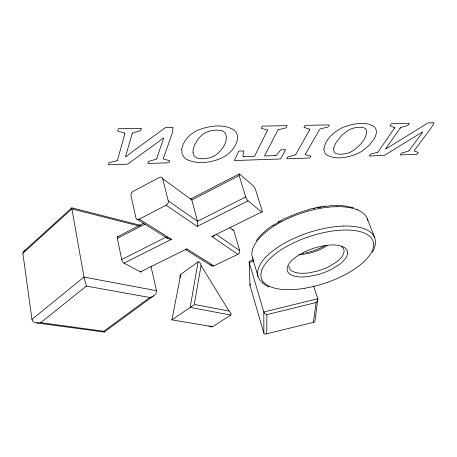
<?xml version="1.0" encoding="UTF-8"?>
<svg xmlns="http://www.w3.org/2000/svg" width="457" height="457" viewBox="0 0 457 457"><rect width="100%" height="100%" fill="white"/><g stroke="black" fill="none" stroke-linecap="round" stroke-linejoin="round"><path stroke-width="0.69" d="M71.749 208.032L84.054 277.456L86.367 286.111L149.782 297.484C152.912 296.776 156.974 294.434 156.483 290.703L150.976 266.374M266.768 333.81L266.894 314.622L316.05 302.54L317.621 300.769L317.849 298.758L314.936 321.368L314.49 322.099L264.991 334.216L263.866 333.142L249.996 285.579L250.242 283.711M313.422 322.276L316.05 302.54M333.747 148.554L333.776 150.747A14.653 7.535 -22 0 0 335.015 152.889A10.608 5.455 -21.8 0 0 336.689 153.815L341.105 154.317L346.652 153.489A11.985 6.158 -22 0 0 349.759 152.41A13.938 7.175 -22 0 0 352.701 150.907C359.282 146.291 367.085 139.105 366.537 130.434A14.047 7.312 -22.5 0 0 365.434 128.777A11.653 6.067 -22.6 0 0 363.041 127.589L358.796 127.252L354.192 127.926A12.202 6.364 -22.6 0 0 350.388 129.245A14.304 7.443 -22.5 0 0 347.811 130.576L341.739 135.352L336.363 142.247A34.629 17.629 -22.7 0 0 333.69 148.565M194.265 304.602L201.057 265.54C200.589 263.735 199.418 261.136 198.098 261.872L180.681 274.423L180.075 275.68L179.932 277.799M171.775 319.929L190.169 307.447L198.098 261.872M375.334 244.529L374.152 248.865L372.455 252.281M201.057 265.54L229.031 311.051C230.117 312.108 231.985 313.599 230.756 315.022L212.659 326.721L171.935 319.854L180.749 274.371M104.287 331.965L104.305 331.571M124.807 133.952L117.563 159.939A1.662 0.96 -11.4 0 1 117.009 160.681M132.136 133.798L125.504 156.665L126.292 156.642L129.845 153.558L165.388 127.646L173.06 127.503L172.203 133.341L163.4 158.339M156.728 158.556L163.697 138.134L162.875 138.151L159.042 141.356L127.589 164.166L108.515 164.811L109.063 162.738L115.918 161.024A2.782 1.611 -11.4 0 0 116.975 160.664M232.139 229.208A2.908 2.394 -54.1 0 1 233.858 230.705L239.662 250.619A2.948 2.462 -55.5 0 1 237.869 254.366L211.882 236.555L261.581 212.002A3.188 0.84 63.6 0 0 262.112 210.477L255.526 189.672A3.136 0.817 63.2 0 0 253.355 185.936L239.811 174.226A3.233 0.868 62.9 0 0 239.154 175.585L191.831 199.989L162.715 178.71A3.353 2.548 -54.1 0 0 159.265 177.47L133.067 191.466A3.313 2.485 -56 0 0 130.982 195.619L135.918 217.738A3.37 2.565 -57.2 0 0 139.305 219.126L166.12 205.193L197.116 226.432L197.692 223.993L197.555 221.439L191.791 199.858L191.312 199.001L190.672 199.001L239.142 173.963M211.7 265.871L185.805 249.705L186.833 248.928L213.87 265.883L237.869 254.366M267.196 130.868L254.56 156.305L244.004 156.642M295.873 154.249L309.526 129.999M305.505 153.94L319.466 129.794A1.788 0.971 -21.6 0 1 320.248 129A2.439 1.325 -21.6 0 1 321.374 128.628L327.966 127.023L329.223 124.892L305.185 125.332L303.996 127.486L308.978 128.874A2.314 1.268 -21.1 0 1 309.68 129.234A2.011 1.103 -21.1 0 1 309.492 129.994M394.345 128.383L378.253 151.621A1.502 0.743 -22.7 0 1 377.522 152.284M400.052 128.263L385.719 148.708L386.336 148.685L428.169 122.853L434.15 122.744L431.185 127.949L414.408 150.347A1.325 0.634 -23.7 0 0 414.242 150.919A3.987 1.897 -23.8 0 0 414.887 151.238L418.366 152.529L416.984 154.357L400.235 154.923L401.583 153.084L407.381 151.456A3.547 1.702 -23.6 0 0 408.461 151.09A1.32 0.634 -23.5 0 0 409.118 150.519M214.984 235.155L213.733 236.115L211.882 236.555M256.394 240.531C260.884 234.184 266.979 229.163 273.406 224.89M409.141 150.513L422.702 132.21L422.057 132.222L384.286 155.466L369.267 155.974L370.541 154.112L376.539 152.592A2.508 1.24 -22.7 0 0 377.499 152.272M25.364 250.407L23.473 251.676L22.856 253.235L31.961 319.397C32.281 321.619 34.669 322.733 36.686 322.933L104.207 332.05L153.466 295.965M23.541 251.596L71.8 207.826L140.528 225.375M22.861 253.287L71.863 208.912L139.265 226.044M31.961 319.397L83.979 277.068L156.483 290.703M36.686 322.933L40.702 322.682L86.367 286.111M40.702 322.682L103.773 331.251L149.782 297.484M193.614 305.059L191.757 306.356M191.426 306.584L191.123 306.796M212.642 326.732L211.163 326.869L209.038 326.07M327.172 245.655L321.654 248.762A28.877 12.75 -18.5 0 1 310.326 252.989L302.643 254.52A29.105 12.853 -18.5 0 1 298.981 254.84M277.965 222.068L280.37 220.708M324.453 245.997L321.939 247.3A31.602 14.036 -18.6 0 1 309.578 251.916L307.224 252.504M117.683 236.686L143.784 223.205M186.833 248.928L140.396 271.869L124.018 263.135A3.102 1.342 63.2 0 1 121.699 259.513L117.34 238.405L145.035 224.119M121.699 259.513L166.531 236.897M239.154 175.585L245.723 196.956L197.515 221.268L168.25 200.891L162.715 178.71M282.849 219.383L285.397 218.103M124.018 263.135L171.484 239.302L139.305 219.126M197.116 226.432L248.025 200.874L261.581 212.002M308.601 209.426L317.826 207.295L326.812 205.953M253.983 261.273L249.168 262.432L250.002 285.596M253.669 260.222C251.453 261.49 248.791 259.816 249.168 262.432L263.849 312.08L265.049 313.731L266.894 314.622M305.345 252.91L306.75 252.612M302.563 253.395L303.945 253.167M171.484 239.302L168.633 238.885L166.759 237.44M329.714 205.684L342.921 205.673L353.575 207.695M138.711 225.181L140.282 225.307M274.891 155.626L264.523 155.98L277.542 130.656A1.879 1.051 -20 0 1 278.342 129.845M190.169 307.447L230.756 315.022M194.471 304.453L229.031 311.051M393.98 127.349L390.044 125.818L391.46 123.75L409.381 123.419L407.924 125.475L401.88 127.189A2.662 1.337 -24.1 0 0 400.84 127.56M268.979 286.916L266.18 285.596M356.94 208.975L357.38 209.169M167.942 238.554L136.929 219.194M265.768 285.362L262.335 282.94M216.441 234.447L239.662 250.619M341.23 246.38L341.807 246.791A29.471 12.39 -18.3 0 1 344.138 251.641L342.733 255.646A29.254 12.305 -18.4 0 1 336.592 261.975L328.057 267.065A29.259 12.31 -18.4 0 1 316.57 271.298L308.795 272.875A29.494 12.408 -18.4 0 1 298.432 273.058L294.771 272.292L291.926 270.995A29.539 12.419 -18.4 0 1 289.013 267.054L288.915 265.837M229.9 227.809L233.858 230.705M104.116 331.971L103.785 331.279M367.217 218.469L374.506 237.132M313.576 286.013L317.844 298.735L263.82 311.988L263.866 333.142M252.35 257.4L257.999 276.285M193.083 152.735L193.745 155.06A15.378 8.734 -16.3 0 0 195.79 157.328A11.139 6.318 -16.1 0 0 197.978 158.299L203.188 158.819L209.312 157.933A12.579 7.129 -16.2 0 0 212.562 156.78A14.635 8.312 -16.2 0 0 215.504 155.18C221.891 150.559 228.74 141.624 225.53 133.444A14.727 8.512 -16.7 0 0 223.793 131.69A12.219 7.066 -16.8 0 0 220.702 130.428L215.727 130.079L210.626 130.805A12.802 7.409 -16.7 0 0 206.627 132.21A15.001 8.66 -16.7 0 0 204.045 133.633C199.492 136.506 196.213 141.082 194.259 146.046A36.217 20.496 -17.3 0 0 193.02 152.752M393.968 127.354A3.599 1.822 -23.8 0 1 394.534 127.686M400.086 128.263A1.674 0.84 -24.2 0 1 400.818 127.549M394.58 127.669A1.645 0.834 -23.9 0 1 394.305 128.377M305.425 154.609A1.485 0.783 -20.4 0 1 305.533 153.946M305.465 154.592A2.713 1.428 -20.4 0 0 306.15 154.866L310.857 156.083L309.732 157.991L286.716 158.773L287.784 156.842L294.177 155.26A2.571 1.365 -19.9 0 0 295.171 154.923A1.537 0.817 -19.9 0 0 295.839 154.255M267.294 130.091A2.628 1.485 -19.3 0 0 266.494 129.737L261.233 128.314L262.335 126.115L287.253 125.658L286.111 127.829L279.433 129.468A2.719 1.52 -20 0 0 278.37 129.868M275.948 155.357A1.679 0.903 -19.2 0 1 274.891 155.631M275.959 155.374A1.697 0.914 -19.2 0 0 276.753 154.752L280.729 149.856L285.636 149.713L280.581 158.979L234.344 160.544L238.794 151.124L243.838 150.953L242.953 155.808A1.777 0.977 -17.9 0 0 243.952 156.728M267.328 130.079A1.771 1.005 -19.4 0 1 267.162 130.862M132.741 133.004A2.931 1.765 -12.5 0 1 133.878 132.593L140.71 130.645L141.407 128.331L118.34 128.76L117.723 131.09L123.721 132.793A3.976 2.399 -11.8 0 1 124.641 133.17A1.822 1.103 -11.8 0 1 124.755 133.947M132.176 133.798A1.839 1.108 -12.5 0 1 132.713 132.993M163.423 158.345A1.445 0.828 -14 0 0 163.509 158.973A4.341 2.485 -14.1 0 0 164.526 159.327L169.73 160.738L168.993 162.761L147.805 163.48L148.479 161.441L155.003 159.602A3.879 2.228 -13.5 0 0 156.18 159.19A1.445 0.828 -13.5 0 0 156.7 158.556M117.34 238.405A3.056 1.302 62.5 0 1 118.397 236.732M168.25 200.891A3.41 2.633 -55.3 0 1 166.12 205.193M248.025 200.874A3.285 0.897 63.3 0 1 245.723 196.956M141.556 271.241A3.01 1.268 63.7 0 1 140.396 271.869M213.87 265.883A2.919 2.405 -57.9 0 1 210.791 264.769M273.183 225.558A57.822 25.701 -18.6 0 1 282.814 219.811M285.905 218.246A57.822 25.701 -18.6 0 1 299.524 212.579A58.062 25.798 -18.6 0 1 308.486 209.814M313.285 208.615A58.062 25.798 -18.6 0 1 314.485 208.352M317.461 207.741A57.411 25.523 -18.6 0 1 321.585 207.032M323.339 206.77A57.868 25.718 -18.6 0 1 324.493 206.621M326.921 206.347A57.868 25.718 -18.6 0 1 329.034 206.158M367.845 220.44A60.93 26.929 -18.5 0 0 367.462 219.114A60.598 26.78 -18.5 0 0 336.62 206.69M336.626 206.678A60.912 26.917 -18.5 0 0 321.837 208.066A60.233 26.632 -18.5 0 0 312.445 209.986A60.918 26.917 -18.5 0 0 296.764 214.836A60.598 26.786 -18.5 0 0 256.183 242.233A60.93 26.923 -18.5 0 0 252.333 250.265A60.21 26.615 -18.5 0 0 251.887 254.68A60.935 26.929 -18.6 0 0 253.401 259.907M374.746 237.76A61.746 26.003 -18.4 0 1 375.02 244.564M343.738 226.072A61.409 25.86 -18.4 0 1 374.654 237.783M343.824 226.049A61.735 25.992 -18.4 0 0 328.874 227.575A61.044 25.718 -18.4 0 0 319.357 229.551A61.729 25.986 -18.4 0 0 303.442 234.452A61.409 25.86 -18.4 0 0 262.072 261.535A61.746 25.998 -18.4 0 0 258.074 269.367A61.01 25.695 -18.4 0 0 257.565 273.657A61.752 26.003 -18.4 0 0 259.753 279.821A61.404 25.855 -18.4 0 0 262.604 282.683M304.219 288.35A58.839 24.615 -18.4 0 1 260.913 274.12M261.878 269.916A58.839 24.615 -18.4 0 1 307.858 237.052M304.282 288.31A58.307 24.381 -18.4 0 0 312.274 286.756A58.839 24.615 -18.4 0 0 370.97 253.235A58.336 24.398 -18.4 0 0 372.923 248.939A58.839 24.615 -18.4 0 0 332.136 231.082A58.376 24.432 -18.4 0 0 323.145 232.739A59.039 24.695 -18.4 0 0 307.915 237.046M260.987 274.08A58.347 24.415 -18.3 0 1 261.952 269.881M347.657 252.607L347.189 255.423L346.075 257.668A32.121 13.424 -18.3 0 1 339.311 264.574L329.943 270.127A32.133 13.43 -18.3 0 1 317.358 274.754L307.475 276.651A32.453 13.567 -18.4 0 1 297.496 276.719L293.48 275.891L290.349 274.486A32.436 13.55 -18.4 0 1 287.133 270.207L287.207 267.482L288.493 264.477A32.396 13.527 -18.4 0 1 294.399 258.108L298.804 255.017L304.002 252.155A32.384 13.521 -18.3 0 1 315.844 247.585L321.974 246.072L327.909 245.192A32.401 13.527 -18.3 0 1 338.237 245.352L342.207 246.369L345.138 247.985A32.418 13.544 -18.3 0 1 347.657 252.612M323.95 148.554L324.013 150.479L324.91 152.981A23.467 12.139 -22 0 0 326.749 154.986C336.398 160.253 348.645 157.408 358.231 153.244A21.987 11.305 -22.2 0 0 362.378 150.913L369.427 145.092L374.123 138.894A33.864 17.629 -22.1 0 0 376.077 134.181L376.328 132.69A26.312 13.641 -22.4 0 0 375.671 128.668A21.696 11.236 -22.5 0 0 374.472 126.977C365.56 120.671 353.072 123.778 343.567 127.183A21.805 11.368 -22.3 0 0 339.025 129.48C332.085 133.747 325.413 140.236 323.95 148.554M181.749 149.365L182.086 153.803L184.217 157.448A24.644 14.081 -16.2 0 0 186.907 159.562C198.064 164.691 211.648 162.652 222.508 157.642A23.056 13.11 -16.5 0 0 226.598 155.169C231.059 151.987 234.738 147.588 236.646 142.418A35.577 20.462 -16.1 0 0 237.554 137.414L237.417 135.826A27.597 15.852 -16.5 0 0 235.515 131.559A22.741 13.076 -16.8 0 0 233.664 129.765C223.005 123.539 209.186 125.846 198.189 130.028A22.884 13.213 -16.4 0 0 193.625 132.479C187.684 136.249 182.874 142.304 181.749 149.365"/></g></svg>
